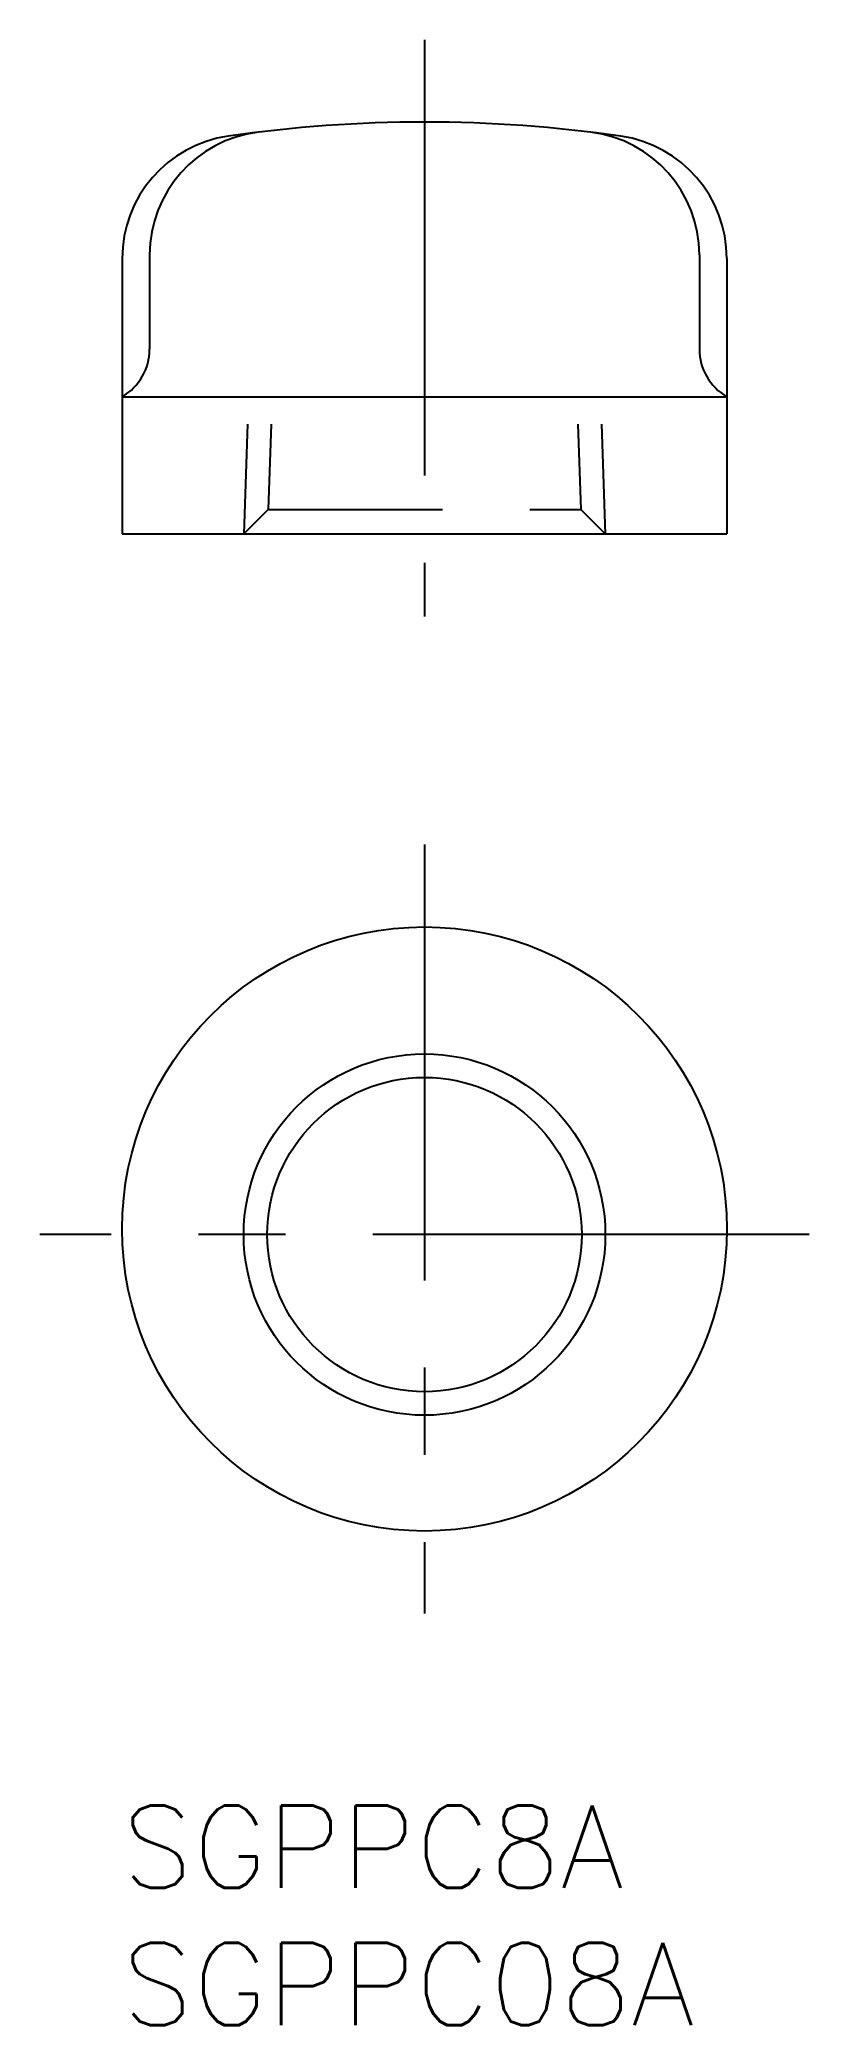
# Model space of a CAD drawing. Extents: x -3 to 25, y -8 to 64.3.
import ezdxf

# ---------------------------------------------------------------- set-up
doc = ezdxf.new("R2010")
doc.units = 0
doc.header["$LTSCALE"] = 0.5
doc.linetypes.add('CENTER', pattern=[50.8, 31.75, -6.35, 6.35, -6.35])
doc.linetypes.add('DASHED', pattern=[19.05, 12.7, -6.35])
for name, color, linetype in [('MSM_CENTER', 1, 'CENTER'), ('MSM_CONTINUOUS', 7, 'CONTINUOUS'), ('MSM_DASHED', 4, 'DASHED'), ('MSM_NARROW', 5, 'CONTINUOUS'), ('MSM_PART_NUMBER', 7, 'CONTINUOUS')]:
    doc.layers.add(name, color=color, linetype=linetype)
doc.styles.get("Standard").update_dxf_attribs({"font": 'txt.shx', "height": 3, "bigfont": 'bigfont.shx'})

# ---------------------------------------------------------------- blocks, each defined once
blk = doc.blocks.new('*U4')
at = {"layer": 'MSM_PART_NUMBER'}
blk.add_text('SGPPC8A', height=3, dxfattribs=at).set_placement((0, -3))
blk = doc.blocks.new('*U5')
at = {"layer": 'MSM_PART_NUMBER'}
blk.add_text('SGPPC08A', height=3, dxfattribs=at).set_placement((0, -8))

msp = doc.modelspace()

# ---------------------------------------------------------------- linework, layer by layer
at = {"layer": 'MSM_CENTER'}
for p, q in [((11, 64.311), (11, 43.311)), ((11, 35), (11, 7)), ((24.998, 20.796), (-2.998, 20.796))]:
    msp.add_line(p, q, dxfattribs=at)
at = {"layer": 'MSM_CONTINUOUS'}
for p, q in [((1, 56.478), (1, 53.043)), ((21, 56.478), (21, 53.043)), ((0, 56.345), (0, 46.311)), ((22, 56.345), (22, 46.311)), ((0, 51.311), (22, 51.311)), ((0, 46.311), (22, 46.311))]:
    msp.add_line(p, q, dxfattribs=at)
for centre, radius in [((11, 21), 11), ((11, 20.796), 5.723)]:
    msp.add_circle(centre, radius, dxfattribs=at)
for centre, radius, start, end in [((4.5, 56.345), 4.5, 98.21321, 180), ((5.5, 56.478), 4.5, 96.94284, 180), ((11, 11.311), 50, 81.78679, 98.21321), ((16.5, 56.478), 4.5, 0, 83.05716), ((17.5, 56.345), 4.5, 360, 81.78679), ((-1, 53.043), 2, 300.00001, 359.99998), ((23, 53.043), 2, 180.00002, 239.99999)]:
    msp.add_arc(centre, radius, start, end, dxfattribs=at)
at = {"layer": 'MSM_DASHED'}
for p, q in [((4.561, 50.311), (4.421, 46.311)), ((5.417, 50.311), (5.308, 47.198)), ((16.583, 50.311), (16.692, 47.198)), ((17.439, 50.311), (17.579, 46.311)), ((5.308, 47.198), (4.421, 46.311)), ((5.308, 47.198), (16.692, 47.198)), ((16.692, 47.198), (17.579, 46.311))]:
    msp.add_line(p, q, dxfattribs=at)
at = {"layer": 'MSM_NARROW'}
msp.add_circle((11, 20.796), 6.579, dxfattribs=at)

# ---------------------------------------------------------------- block references
at = {"layer": 'MSM_CONTINUOUS'}
for name in ['*U4', '*U5']:
    msp.add_blockref(name, (0, 0), dxfattribs=at)

doc.saveas('drawing.dxf')
